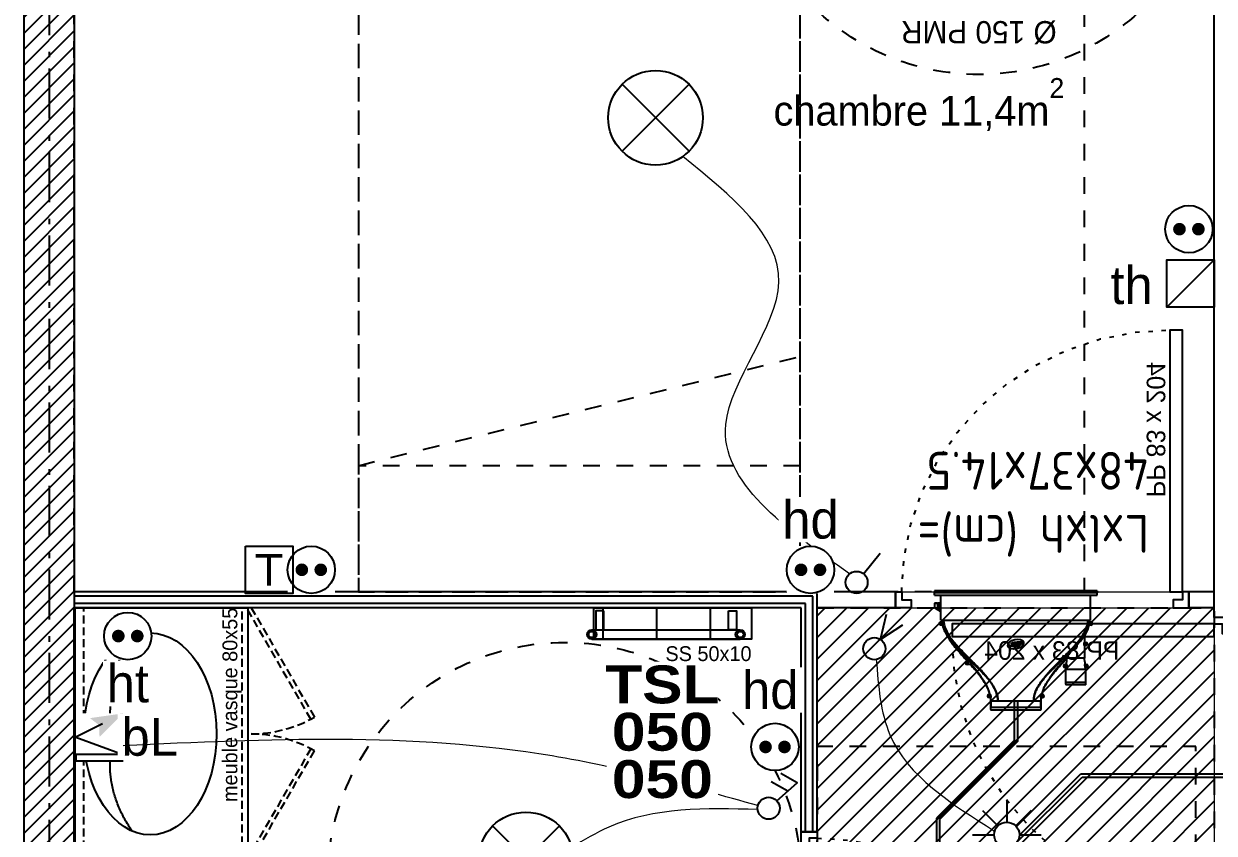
# Model space of a CAD drawing. Header units: centimetres. Extents: x 2191 to 12545, y -680 to 18662.
# Drawn here: x 9812.5 to 10189.6, y 4492.9 to 4749.4 of the extents above; entities that cross this region are included whole.
import ezdxf

# ---------------------------------------------------------------- set-up
doc = ezdxf.new("R2010")
doc.units = ezdxf.units.CM
for name, pattern in [('Style de ligne -13', [0.147638, 0.098425, -0.049213]), ('Style de ligne -18', [0.164042, 0.054681, -0.109361]), ('Style de ligne -5', [0.20828, 0.069425, -0.138855]), ('Style de ligne -6', [1.04164, 0.625, -0.20828, 0.06943, -0.13893]), ('VW-01', [0.41656, 0.20828, -0.20828])]:
    doc.linetypes.add(name, pattern=pattern)
for name, color, linetype in [('B Aménagement intérieur', 252, 'Continuous'), ('B BATI-équipement-sanitaires', 252, 'Continuous'), ('B Faux plafonds', 252, 'Continuous'), ('B Faux plafonds_Hatch', 252, 'Continuous'), ('B GÈnÈral_Hatch', 252, 'Continuous'), ('B Général', 252, 'Continuous'), ('C ANNOTATIONS-niveaux', 252, 'Continuous'), ('C ANNOTATIONS-PMR', 252, 'Style de ligne -5'), ('C ANNOTATIONS-prestations', 252, 'Continuous'), ('C ANNOTATIONS-texte', 252, 'Continuous'), ('D SURFACES-shab', 252, 'Continuous'), ('F REMPLISSAGE-vert clair', 252, 'Continuous'), ('F REMPLISSAGE-vert foncé', 252, 'Continuous'), ('prlm-CHAUFF', 4, 'Continuous'), ('prlm-CHAUFF-CONV', 20, 'Continuous')]:
    doc.layers.add(name, color=color, linetype=linetype)
doc.layers.add('prlm-ELEC-CFA', color=1, linetype='Continuous', lineweight=25)
doc.layers.add('prlm-ELEC-CFO', color=1, linetype='Continuous', lineweight=25)
doc.styles.add('Eurostile', font='Eurosti.TTF')
doc.styles.add('Eurostile (italic)', font='Eurostib.TTF')
doc.styles.add('prlm-chauff-rad', font='ariblk.ttf', dxfattribs={"height": 12})
doc.styles.add('prlm-elec-cfa', font='comic.ttf', dxfattribs={"height": 12})
doc.styles.add('prlm-elec-cfo', font='comic.ttf', dxfattribs={"height": 12})
doc.styles.get("Standard").update_dxf_attribs({"font": 'isocp.shx', "height": 15})

# ---------------------------------------------------------------- blocks, each defined once
blk = doc.blocks.new('B 70.PP 80')
at = {"layer": 'B Général', "flags": 128}
blk.add_lwpolyline([(-43, 2.5), (-43, 85.5), (-39, 85.5), (-39, 2.5)], close=True, dxfattribs=at)
at = {"layer": 'B Général', "linetype": 'Style de ligne -18', "ltscale": 25.4, "flags": 128}
blk.add_lwpolyline([(46, 2.5), (45.27, 13.33), (43.1, 23.98), (39.53, 34.26), (34.61, 44), (28.44, 53.03), (21.1, 61.19), (12.74, 68.35), (3.5, 74.38), (-6.47, 79.18), (-17, 82.67), (-27.91, 84.79), (-39, 85.5)], dxfattribs=at)
at = {"layer": 'B Général', "linetype": 'Continuous', "flags": 128}
for points in [[(-45, 2.5), (-43, 2.5), (-43, 0), (-40, 0), (-40, -2.5), (-45, -2.5)], [(48, 2.5), (46, 2.5), (46, 0), (43, 0), (43, -2.5), (48, -2.5), (48, -2.5), (48, -2.5), (48, 1.79), (48, 1.79)]]:
    blk.add_lwpolyline(points, close=True, dxfattribs=at)
at = {"layer": 'C ANNOTATIONS-prestations', "insert": (-37.5, 32.5), "char_height": 5.8825, "attachment_point": 1, "rotation": 90, "line_spacing_factor": 0.894142, "style": 'Eurostile'}
blk.add_mtext('PP 83 x 204', dxfattribs=at)
blk = doc.blocks.new('B 70.Groupe-3-1')
at = {"layer": 'B Général', "linetype": 'VW-01', "ltscale": 25.4}
blk.add_line((70, -114.99), (-70, -80.35), dxfattribs=at)
at = {"layer": 'B Général', "linetype": 'VW-01', "ltscale": 25.4, "flags": 128}
for points in [[(-70, 35), (70, 35), (70, -155), (-70, -155)], [(-70, -114.99), (70, -114.99), (70, -155), (-70, -155)]]:
    blk.add_lwpolyline(points, close=True, dxfattribs=at)
blk = doc.blocks.new('B 70.Lit 140.190_PMR 2')
at = {"layer": 'B Général', "linetype": 'VW-01', "ltscale": 25.4, "flags": 128}
for points in [[(70, 155), (-70, 155), (-70, 35), (70, 35)], [(-70, -155), (-70, 35), (-160, 35), (-160, -155)], [(160, -155), (160, 35), (70, 35), (70, -155)]]:
    blk.add_lwpolyline(points, close=True, dxfattribs=at)
at = {"layer": 'B Général', "linetype": 'VW-01', "ltscale": 25.4}
for centre, start, end in [((-70, 35), 90, 180), ((70, 35), 0, 90)]:
    blk.add_arc(centre, 90, start, end, dxfattribs=at)
at = {"layer": 'B Général'}
blk.add_blockref('B 70.Groupe-3-1', (0, 0), dxfattribs=at)
blk = doc.blocks.new('B 70.Sèche-serviette')
at = {"layer": 'B GÈnÈral_Hatch', "linetype": 'Continuous'}
h = blk.add_hatch(dxfattribs=at)
h.set_pattern_fill('H_BARDAGE V 150', color=256, style=0, pattern_type=2)
h.set_pattern_definition([(90, (0, 3.493), (17, 0), [])])
h.paths.add_polyline_path([(-25, 8.4925), (25, 8.4925), (25, -1.5075), (-25, -1.5075)])
at = {"layer": 'B Général', "linetype": 'Continuous', "flags": 128}
blk.add_lwpolyline([(-25, 8.4925), (25, 8.4925), (25, -1.5075), (-25, -1.5075)], close=True, dxfattribs=at)
at = {"layer": 'C ANNOTATIONS-prestations', "insert": (25, -8.4925), "char_height": 4.706, "width": 50, "attachment_point": 9, "line_spacing_factor": 0.894142, "style": 'Eurostile'}
blk.add_mtext('SS 50x10', dxfattribs=at)
blk = doc.blocks.new('B 70.Groupe-4-1')
at = {"layer": 'B Général', "linetype": 'Continuous'}
for centre, major_axis, ratio in [((0, -24.07), (32, 0), 0.65625), ((0, -6.97), (1.5, 0), 1), ((0, -17.15), (2.5, 0), 1)]:
    blk.add_ellipse(centre, major_axis=major_axis, ratio=ratio, dxfattribs=at)
for points in [[(-30.82, -18.37), (-20.7, -11.37), (-9.74, -11.32), (-4.71, -11.3), (0, -11.3)], [(30.82, -18.37), (20.7, -11.37), (9.74, -11.32), (4.71, -11.3), (0, -11.3)]]:
    blk.add_open_spline(points, degree=2, knots=[0, 0, 0, 1, 1, 2, 2, 2], dxfattribs=at)
blk.add_open_spline([(-30.45, -17.59), (-30.5, -17.61), (-30.55, -17.64)], degree=2, dxfattribs=at)
blk = doc.blocks.new('B 70.meuble vasque 80x60')
at = {"layer": 'B BATI-équipement-sanitaires', "linetype": 'Style de ligne -13', "ltscale": 25.4, "flags": 128}
for points in [[(-40, -3.07), (40, -3.07), (40, -53.07), (-40, -53.07)], [(-40, -56.07), (-5.36, -76.07), (-4.71, -74.94), (-39.35, -54.94)], [(40, -56.07), (5.36, -76.07), (4.71, -74.94), (39.35, -54.94)]]:
    blk.add_lwpolyline(points, close=True, dxfattribs=at)
at = {"layer": 'B BATI-équipement-sanitaires', "linetype": 'Style de ligne -13', "ltscale": 25.4}
for centre, start, end in [((-40, -56.07), 330, 0), ((40, -56.07), 180, 210)]:
    blk.add_arc(centre, 40, start, end, dxfattribs=at)
at = {"layer": 'B Général', "flags": 128}
blk.add_lwpolyline([(-40, 0), (40, 0), (40, -55), (-40, -55)], close=True, dxfattribs=at)
at = {"layer": 'B Général'}
blk.add_blockref('B 70.Groupe-4-1', (0, 0), dxfattribs=at)
at = {"layer": 'C ANNOTATIONS-prestations', "insert": (40, -53.07), "char_height": 4.706, "width": 80, "attachment_point": 9, "line_spacing_factor": 0.894142, "style": 'Eurostile'}
blk.add_mtext('meuble vasque 80x55', dxfattribs=at)
blk = doc.blocks.new('B 70.Rond 150_PMR')
at = {"layer": 'B Général', "linetype": 'VW-01', "ltscale": 25.4}
blk.add_circle((0, 0), 75, dxfattribs=at)
at = {"layer": 'B Général', "insert": (-61.5, 0), "char_height": 7.059, "attachment_point": 5, "rotation": 90, "line_spacing_factor": 0.894142, "style": 'Eurostile (italic)'}
blk.add_mtext('Ø 150 PMR', dxfattribs=at)
blk = doc.blocks.new('B 70.T2 S307 (2D)')
at = {"layer": 'B Faux plafonds_Hatch', "linetype": 'Continuous'}
h = blk.add_hatch(dxfattribs=at)
h.set_pattern_fill('F_P__SOFFITE', color=256, style=0, pattern_type=2)
h.set_pattern_definition([(45, (0, 0.2205), (-3.52778, 3.30729), [])])
h.paths.add_polyline_path([(-126.26, -27.48), (-0.43, -27.48), (-0.43, -291.51), (-273.23, -291.53), (-273.23, -198.5), (-126.26, -198.48)])
at = {"layer": 'B Faux plafonds', "linetype": 'VW-01', "ltscale": 25.4, "flags": 128}
blk.add_lwpolyline([(-126.26, -27.48), (-0.43, -27.48), (-0.43, -291.51), (-273.23, -291.53), (-273.23, -198.5), (-126.26, -198.48)], close=True, dxfattribs=at)
at = {"layer": 'B Général', "linetype": 'Continuous'}
for p, q in [((-0.43, -30.61), (-0.43, 291.51)), ((-0.43, -23.48), (-0.43, 291.51)), ((-126.26, -22.48), (-361.57, -22.48)), ((-126.26, -93.48), (-126.26, -22.48)), ((-101.43, -22.48), (-126.26, -22.48)), ((-101.43, -22.48), (-126.26, -22.48)), ((-101.43, -22.48), (-101.43, -27.48)), ((-0.43, -22.48), (-8.43, -22.48)), ((-8.43, -22.48), (-8.43, -27.48)), ((-0.43, -22.48), (-8.43, -22.48)), ((-131.26, -27.48), (-361.57, -27.48)), ((-131.26, -98.48), (-131.26, -27.48)), ((-101.43, -27.48), (-126.26, -27.48)), ((-101.43, -27.48), (-126.26, -27.48)), ((-0.43, -27.48), (-8.43, -27.48)), ((-0.43, -27.48), (-8.43, -27.48)), ((-0.43, -30.61), (-0.43, -28.48)), ((4.57, -30.61), (-0.43, -30.61)), ((-126.26, -98.48), (-131.26, -98.48)), ((-126.26, -98.48), (-126.26, -98.48))]:
    blk.add_line(p, q, dxfattribs=at)
at = {"layer": 'B Général', "linetype": 'VW-01', "ltscale": 25.4, "flags": 128}
blk.add_lwpolyline([(-126.26, -291.48), (-6.26, -291.48), (-6.26, -71.48), (-126.26, -71.48)], close=True, dxfattribs=at)
at = {"layer": 'D SURFACES-shab', "lineweight": 18, "flags": 128}
for points in [[(-361.57, 291.52), (-361.57, -22.48), (-0.43, -22.48), (-0.43, 34.39), (-0.43, 34.39), (-0.43, 291.52)], [(-361.26, -112.48), (-361.26, -193.48), (-131.26, -193.48), (-131.26, -27.48), (-361.26, -27.48), (-361.26, -107.48), (-280.57, -107.5), (-280.57, -112.5)], [(-126.26, -27.48), (-0.43, -27.48), (-0.43, -291.5), (-126.26, -291.5)]]:
    blk.add_lwpolyline(points, close=True, dxfattribs=at)
at = {"layer": 'F REMPLISSAGE-vert clair'}
for p, q in [((-127.56, -23.78), (-361.57, -23.78)), ((-129.96, -26.18), (-361.57, -26.18)), ((-129.96, -98.48), (-129.96, -26.18)), ((-127.56, -98.48), (-127.56, -23.78))]:
    blk.add_line(p, q, dxfattribs=at)
at = {"layer": 'F REMPLISSAGE-vert foncé', "linetype": 'Continuous'}
for p, q in [((-126.26, -22.48), (-361.57, -22.48)), ((-126.26, -98.48), (-126.26, -22.48)), ((-131.26, -27.48), (-361.57, -27.48)), ((-131.26, -98.48), (-131.26, -27.48))]:
    blk.add_line(p, q, dxfattribs=at)
at = {"layer": 'F REMPLISSAGE-vert foncé'}
for p, q in [((-127.56, -23.78), (-361.57, -23.78)), ((-129.96, -26.18), (-361.57, -26.18)), ((-129.96, -98.48), (-129.96, -26.18)), ((-127.56, -98.48), (-127.56, -23.78))]:
    blk.add_line(p, q, dxfattribs=at)
at = {"layer": 'B Général', "xscale": -1}
for name, p in [('B 70.Lit 140.190_PMR 2', (-201.57, 132.52)), ('B 70.PP 80', (-53.43, -24.98))]:
    blk.add_blockref(name, p, dxfattribs=at)
at = {"layer": 'B Général', "rotation": 90}
blk.add_blockref('B 70.meuble vasque 80x60', (-361.57, -67.48), dxfattribs=at)
at = {"layer": 'B Général'}
blk.add_blockref('B 70.Sèche-serviette', (-172, -35.97), dxfattribs=at)
at = {"layer": 'B Général', "xscale": -1}
for p, rotation in [((2.07, -75.61), 90), ((-128.76, -146.48), 270)]:
    blk.add_blockref('B 70.PP 80', p, dxfattribs=dict(at, rotation=rotation))
at = {"layer": 'C ANNOTATIONS-PMR', "ltscale": 25.4, "rotation": 90}
for p in [(-75, 216.52), (-206.26, -113.48)]:
    blk.add_blockref('B 70.Rond 150_PMR', p, dxfattribs=at)
blk = doc.blocks.new('xi.twintop')
at = {"layer": 'prlm-CHAUFF', "ltscale": 50}
for p, q in [((-8, 35.6), (8, 35.6)), ((-7.9, 36.5), (7.9, 36.5)), ((-7.9, 35.6), (-7.9, 33.5)), ((-7.9, 33.5), (-7.9, 35.6)), ((7.9, 35.6), (7.9, 33.5)), ((7.9, 33.5), (7.9, 35.6)), ((-8.61, 31.95), (-8.61, 32.05)), ((-8.61, 32.05), (-8.51, 32.05)), ((-8.51, 31.95), (-8.61, 31.95)), ((-8.51, 32.16), (-8.41, 32.16)), ((-8.51, 32.05), (-8.51, 32.16)), ((-8.51, 31.84), (-8.51, 31.95)), ((-8.41, 31.84), (-8.51, 31.84)), ((-7.9, 32.5), (-8.46, 32.5)), ((-8.46, 31.5), (-8.16, 31.5)), ((-8.41, 32.16), (-8.41, 32.05)), ((-8.41, 32.05), (-8.3, 32.05)), ((-8.3, 31.95), (-8.41, 31.95)), ((-8.41, 31.95), (-8.41, 31.84)), ((-8.3, 32.05), (-8.3, 31.95)), ((-8.16, 31.5), (-7.95, 32.18)), ((-7.9, 32.5), (-7.95, 32.18)), ((-5.67, 33.5), (-7.9, 33.5)), ((5.67, 33.5), (-5.67, 33.5)), ((7.9, 33.5), (5.67, 33.5)), ((7.95, 32.18), (7.9, 32.5)), ((7.9, 32.5), (8.46, 32.5)), ((8.16, 31.5), (7.95, 32.18)), ((8.46, 31.5), (8.16, 31.5)), ((8.3, 31.95), (8.3, 32.05)), ((8.3, 32.05), (8.41, 32.05)), ((8.41, 31.95), (8.3, 31.95)), ((8.41, 32.16), (8.51, 32.16)), ((8.41, 32.05), (8.41, 32.16)), ((8.41, 31.84), (8.41, 31.95)), ((8.51, 31.84), (8.41, 31.84)), ((8.51, 32.16), (8.51, 32.05)), ((8.51, 32.05), (8.61, 32.05)), ((8.61, 31.95), (8.51, 31.95)), ((8.51, 31.95), (8.51, 31.84)), ((8.61, 32.05), (8.61, 31.95)), ((-15.75, 27.6), (-22.25, 27.6)), ((-22.15, 28.5), (-15.85, 28.5)), ((-22.15, 27.6), (-22.15, 23.5)), ((-22.15, 27.6), (-22.15, 23.5)), ((-15.85, 27.6), (-15.85, 23.5)), ((-15.85, 27.6), (-15.85, 23.5)), ((-9.41, 28.48), (-9.41, 28.48)), ((9.12, 29.02), (9.09, 29.02)), ((9.41, 28.48), (9.38, 28.48)), ((-22.45, 22.66), (-22.35, 22.66)), ((-22.45, 22.55), (-22.45, 22.66)), ((-22.4, 23), (-21.97, 23)), ((-22.35, 22.66), (-22.35, 22.55)), ((-15.85, 23.5), (-22.15, 23.5)), ((-21.97, 23), (-21.85, 22.06)), ((-16.15, 22.06), (-16.03, 23)), ((-16.03, 23), (-15.6, 23)), ((-15.65, 22.66), (-15.55, 22.66)), ((-15.65, 22.55), (-15.65, 22.66)), ((-15.55, 22.66), (-15.55, 22.55)), ((-22.56, 22.55), (-22.45, 22.55)), ((-22.56, 22.45), (-22.56, 22.55)), ((-22.45, 22.45), (-22.56, 22.45)), ((-22.45, 22.34), (-22.45, 22.45)), ((-22.35, 22.34), (-22.45, 22.34)), ((-21.85, 22), (-22.4, 22)), ((-22.35, 22.55), (-22.24, 22.55)), ((-22.24, 22.45), (-22.35, 22.45)), ((-22.35, 22.45), (-22.35, 22.34)), ((-22.24, 22.55), (-22.24, 22.45)), ((-21.85, 22.06), (-21.85, 22)), ((-21.8, 20), (-16.2, 20)), ((-21.8, 16), (-21.8, 20)), ((-21.8, 16), (-21.8, 20)), ((-16.2, 19.84), (-14.13, 22)), ((-14.13, 22), (-16.2, 19.84)), ((-16.2, 19.84), (-16.2, 20)), ((-16.2, 19.84), (-16.2, 20)), ((-16.15, 22), (-16.15, 22.06)), ((-15.6, 22), (-16.15, 22)), ((-15.76, 22.45), (-15.76, 22.55)), ((-15.76, 22.55), (-15.65, 22.55)), ((-15.65, 22.45), (-15.76, 22.45)), ((-15.65, 22.34), (-15.65, 22.45)), ((-15.55, 22.34), (-15.65, 22.34)), ((-15.55, 22.55), (-15.44, 22.55)), ((-15.55, 22.45), (-15.55, 22.34)), ((-15.44, 22.45), (-15.55, 22.45)), ((-15.44, 22.55), (-15.44, 22.45)), ((14.83, 21), (13.83, 22)), ((13.83, 22), (15.44, 22)), ((15.44, 21), (14.83, 21)), ((15.28, 21.45), (15.28, 21.55)), ((15.28, 21.55), (15.39, 21.55)), ((15.39, 21.45), (15.28, 21.45)), ((15.39, 21.66), (15.49, 21.66)), ((15.39, 21.55), (15.39, 21.66)), ((15.39, 21.34), (15.39, 21.45)), ((15.49, 21.34), (15.39, 21.34)), ((15.49, 21.66), (15.49, 21.55)), ((15.49, 21.55), (15.6, 21.55)), ((15.49, 21.45), (15.49, 21.34)), ((15.6, 21.45), (15.49, 21.45)), ((15.6, 21.55), (15.6, 21.45)), ((-22.36, 15.45), (-22.36, 15.55)), ((-22.36, 15.55), (-22.25, 15.55)), ((-22.25, 15.45), (-22.36, 15.45)), ((-22.25, 15.66), (-22.15, 15.66)), ((-22.25, 15.55), (-22.25, 15.66)), ((-22.25, 15.34), (-22.25, 15.45)), ((-22.15, 15.34), (-22.25, 15.34)), ((-22.2, 16), (-21.65, 16)), ((-22.15, 15.66), (-22.15, 15.55)), ((-22.15, 15.55), (-22.04, 15.55)), ((-22.15, 15.45), (-22.15, 15.34)), ((-22.04, 15.45), (-22.15, 15.45)), ((-22.04, 15.55), (-22.04, 15.45)), ((-21.65, 16), (-21.65, 15)), ((-21.65, 15), (-22.2, 15)), ((-21.8, 12.88), (-21.8, 15)), ((-21.8, 12.88), (-21.8, 15)), ((-23.96, 8.95), (-23.96, 9.05)), ((-23.96, 9.05), (-23.85, 9.05)), ((-23.85, 8.95), (-23.96, 8.95)), ((-23.85, 9.16), (-23.75, 9.16)), ((-23.85, 9.05), (-23.85, 9.16)), ((-23.85, 8.84), (-23.85, 8.95)), ((-23.75, 8.84), (-23.85, 8.84)), ((-23.8, 9.5), (-23.19, 9.5)), ((-23.36, 8.5), (-23.8, 8.5)), ((-23.75, 9.16), (-23.75, 9.05)), ((-23.75, 9.05), (-23.64, 9.05)), ((-23.75, 8.95), (-23.75, 8.84)), ((-23.64, 8.95), (-23.75, 8.95)), ((23.7, 8), (-23.7, 8)), ((-23.7, 8), (-23.7, 0)), ((-23.64, 9.05), (-23.64, 8.95)), ((-23.36, 8.42), (-23.36, 8.5)), ((23.19, 9.5), (23.8, 9.5)), ((23.36, 8.42), (23.36, 8.5)), ((23.8, 8.5), (23.36, 8.5)), ((23.64, 8.95), (23.64, 9.05)), ((23.64, 9.05), (23.75, 9.05)), ((23.75, 8.95), (23.64, 8.95)), ((23.7, 8), (23.7, 0)), ((23.75, 9.16), (23.85, 9.16)), ((23.75, 9.05), (23.75, 9.16)), ((23.75, 8.84), (23.75, 8.95)), ((23.85, 8.84), (23.75, 8.84)), ((23.85, 9.16), (23.85, 9.05)), ((23.85, 9.05), (23.96, 9.05)), ((23.85, 8.95), (23.85, 8.84)), ((23.96, 8.95), (23.85, 8.95)), ((23.96, 9.05), (23.96, 8.95)), ((24.18, 4.47), (23.7, 4.81)), ((24.06, 4.42), (23.7, 4.66)), ((24.06, 2.6), (24.06, 4.42)), ((24.64, 4.04), (24.06, 4.42)), ((24.2, 4.46), (24.18, 4.47)), ((24.54, 4.24), (24.2, 4.46)), ((24.35, 4.85), (24.33, 4.89)), ((24.35, 4.36), (24.35, 4.85)), ((24.35, 4.85), (24.36, 4.85)), ((24.41, 4.79), (24.43, 4.83)), ((24.41, 4.79), (24.41, 4.32)), ((25.01, 4.43), (24.41, 4.79)), ((24.43, 4.83), (25.04, 4.47)), ((24.64, 4.04), (24.72, 4.01)), ((24.64, 2.6), (24.64, 4.04)), ((24.72, 4.01), (24.72, 2.65)), ((25.04, 4.47), (25.01, 4.43)), ((25.01, 4.25), (25.01, 4.43)), ((25.02, 4.42), (25.01, 4.43)), ((25.06, 4.46), (25.02, 4.42)), ((25.02, 4.42), (25.02, 4.25)), ((25.28, 4.25), (25.02, 4.42)), ((25.04, 4.47), (25.06, 4.46)), ((25.06, 4.46), (25.39, 4.24)), ((25.71, 2.65), (25.71, 4.01)), ((-25.75, 0), (-25.75, -0.73)), ((25.75, 0), (-25.75, 0)), ((23.7, 2.6), (24.06, 2.6)), ((23.7, 2.57), (23.73, 2.6)), ((23.79, 2.6), (23.88, 2.51)), ((23.88, 2.51), (23.97, 2.6)), ((24.04, 2.6), (24.13, 2.51)), ((24.64, 2.6), (24.06, 2.6)), ((24.13, 2.51), (24.22, 2.6)), ((24.18, 2.56), (24.24, 2.51)), ((24.24, 2.51), (24.3, 2.58)), ((24.28, 2.6), (24.37, 2.51)), ((24.37, 2.51), (24.46, 2.6)), ((24.42, 2.57), (24.48, 2.51)), ((24.48, 2.51), (24.56, 2.58)), ((24.54, 2.6), (24.63, 2.51)), ((24.63, 2.51), (24.72, 2.6)), ((24.72, 2.65), (24.64, 2.6)), ((24.64, 2.6), (24.64, 2.6)), ((25.66, 2.6), (24.64, 2.6)), ((24.7, 2.58), (24.77, 2.51)), ((24.72, 2.65), (25.71, 2.65)), ((24.73, 2.6), (24.82, 2.51)), ((24.77, 2.51), (24.79, 2.53)), ((24.82, 2.51), (24.91, 2.6)), ((24.9, 2.59), (24.98, 2.51)), ((24.98, 2.51), (25.07, 2.6)), ((25.02, 2.54), (25.05, 2.51)), ((25.05, 2.51), (25.09, 2.55)), ((25.06, 2.58), (25.13, 2.51)), ((25.13, 2.51), (25.22, 2.6)), ((25.19, 2.57), (25.25, 2.51)), ((25.25, 2.51), (25.34, 2.6)), ((25.27, 2.53), (25.29, 2.51)), ((25.29, 2.51), (25.32, 2.54)), ((25.31, 2.56), (25.36, 2.51)), ((25.36, 2.51), (25.45, 2.6)), ((25.4, 2.55), (25.44, 2.51)), ((25.44, 2.51), (25.53, 2.6)), ((25.48, 2.54), (25.51, 2.51)), ((25.51, 2.51), (25.6, 2.6)), ((25.53, 2.53), (25.55, 2.51)), ((25.55, 2.51), (25.64, 2.6)), ((25.71, 2.65), (25.66, 2.6)), ((25.66, 2.6), (25.66, 2.6)), ((25.75, 0), (25.75, -0.73)), ((-25.75, -0.81), (-25.75, -0.73)), ((-25.75, -0.73), (25.75, -0.73)), ((-25.75, -1.3), (-25.75, -0.81)), ((25.75, -0.81), (-25.75, -0.81)), ((-25.75, -1.3), (25.75, -1.3)), ((23.75, -0.99), (-23.75, -0.99)), ((-23.75, -1.06), (-23.75, -0.99)), ((-23.55, -0.99), (-23.75, -1.06)), ((-23.75, -1.06), (23.75, -1.06)), ((23.75, -1.11), (-23.75, -1.11)), ((-23.75, -1.16), (-23.75, -1.11)), ((-23.59, -1.11), (-23.75, -1.16)), ((-23.75, -1.16), (23.75, -1.16)), ((23.75, -1.2), (-23.75, -1.2)), ((-23.75, -1.23), (-23.75, -1.2)), ((-23.64, -1.2), (-23.75, -1.23)), ((-23.75, -1.23), (23.75, -1.23)), ((23.75, -1.26), (-23.75, -1.26)), ((-23.75, -1.28), (-23.75, -1.26)), ((-23.68, -1.26), (-23.75, -1.28)), ((-23.75, -1.28), (23.75, -1.28)), ((23.75, -1.29), (-23.75, -1.29)), ((-23.75, -1.3), (-23.75, -1.29)), ((-23.73, -1.29), (-23.75, -1.3)), ((-23.75, -1.3), (23.75, -1.3)), ((23.75, -1.06), (23.55, -0.99)), ((23.75, -1.16), (23.59, -1.11)), ((23.75, -1.23), (23.64, -1.2)), ((23.75, -1.28), (23.68, -1.26)), ((23.75, -1.3), (23.73, -1.29)), ((23.75, -0.99), (23.75, -1.06)), ((23.75, -1.11), (23.75, -1.16)), ((23.75, -1.2), (23.75, -1.23)), ((23.75, -1.26), (23.75, -1.28)), ((23.75, -1.29), (23.75, -1.3)), ((25.75, -0.73), (25.75, -0.81)), ((25.75, -1.3), (25.75, -0.81))]:
    blk.add_line(p, q, dxfattribs=at)
for centre, radius in [((-8.46, 32), 0.3), ((-8.46, 32), 0.25), ((8.46, 32), 0.3), ((8.46, 32), 0.25), ((-22.4, 22.5), 0.3), ((-22.4, 22.5), 0.25), ((-15.6, 22.5), 0.3), ((-15.6, 22.5), 0.25), ((15.44, 21.5), 0.3), ((15.44, 21.5), 0.25), ((-22.2, 15.5), 0.3), ((-22.2, 15.5), 0.25), ((-23.8, 9), 0.3), ((-23.8, 9), 0.25), ((23.8, 9), 0.3), ((23.8, 9), 0.25)]:
    blk.add_circle(centre, radius, dxfattribs=at)
for centre, radius, start, end in [((-6.01, 35.83), 2, 160.5755, 186.7441), ((-6.01, 35.83), 2, 160.5755, 186.7441), ((6.01, 35.83), 2, 353.2559, 19.4245), ((6.01, 35.83), 2, 353.2559, 19.4245), ((-19.51, 34.47), 11.74, 332.3321, 345.441), ((-19.16, 34.32), 11.35, 332.1374, 345.6929), ((-8.46, 32), 0.5, 90, 270), ((-15.67, 33.51), 7.77, 352.5456, 359.9423), ((-15.72, 33.51), 7.82, 352.5763, 359.9264), ((-15.07, 33.49), 7.17, 352.0923, 353.5448), ((-15.07, 33.49), 7.17, 353.9053, 0.1157), ((15.11, 33.49), 7.25, 179.9215, 187.8382), ((15.67, 33.51), 7.77, 180.0577, 187.4544), ((15.72, 33.51), 7.82, 180.0736, 187.4237), ((21.1, 34.98), 13.43, 192.9954, 216.0824), ((19.16, 34.32), 11.35, 194.4106, 207.8626), ((8.46, 32), 0.5, 270, 90), ((-20.26, 27.83), 2, 160.5755, 186.7441), ((-20.26, 27.83), 2, 160.5755, 186.7441), ((-17.74, 27.83), 2, 353.2559, 19.4245), ((-17.74, 27.83), 2, 353.2559, 19.4245), ((-43.13, 48.06), 39, 319.3887, 329.86), ((-43.13, 48.06), 39, 319.3887, 329.8601), ((-26.92, 38.17), 20.01, 331.0483, 332.7983), ((-26.92, 38.17), 20.01, 331.0482, 332.7982), ((26.92, 38.17), 20.01, 207.2018, 208.9518), ((43.13, 48.06), 39, 210.1399, 220.6113), ((43.13, 48.06), 39, 212.5506, 220.6113), ((-22.4, 22.5), 0.5, 90, 270), ((-15.6, 22.5), 0.5, 270, 90), ((-22.51, 30.1), 11.66, 315.9701, 320.4245), ((-22.76, 30.33), 11.99, 316.0326, 320.3619), ((22.51, 30.1), 11.66, 219.5755, 224.0299), ((22.76, 30.33), 11.99, 219.6381, 223.9674), ((15.44, 21.5), 0.5, 270, 90), ((-22.2, 15.5), 0.5, 90, 270), ((-2.48, -0.77), 23.65, 136.4099, 144.7501), ((-44.74, 40.05), 35.1, 315.7111, 319.5265), ((-23.8, 9), 0.5, 90, 270), ((-11.41, 6.64), 12.12, 163.7263, 166.3852), ((23.8, 9), 0.5, 270, 90), ((17.64, -7.23), 13.85, 61.9182, 64.0515), ((17.76, -6.88), 13.43, 62.115, 63.7632), ((18.29, -6.04), 12.5, 61.3177, 61.5903), ((24.75, 5.45), 0.703, 233.033, 242.9325), ((24.72, 5.11), 0.448, 214.6713, 225.4982), ((25.88, 4.92), 0.836, 234.1326, 239.2425), ((18.29, -6.04), 12.5, 53.7494, 55.0637)]:
    blk.add_arc(centre, radius, start, end, dxfattribs=at)
blk.add_ellipse((0, 15.55), major_axis=(2.49, 0.57), ratio=0.600775, dxfattribs=at)
for points, knots in [([(-5.67, 33.5), (-5.67, 33.33), (-5.68, 33.16), (-5.7, 32.82), (-5.72, 32.65), (-5.8, 32.15), (-5.87, 31.82), (-6.05, 31.16), (-6.16, 30.84), (-6.41, 30.21), (-6.55, 29.9), (-7, 29), (-7.34, 28.43), (-8.08, 27.34), (-8.47, 26.81), (-9.69, 25.27), (-10.57, 24.3), (-12.38, 22.39), (-13.32, 21.46), (-15.19, 19.6), (-16.12, 18.67), (-17.95, 16.77), (-18.84, 15.8), (-20.08, 14.27), (-20.47, 13.75), (-21.03, 12.94), (-21.21, 12.66), (-21.55, 12.09), (-21.72, 11.8), (-22.17, 10.91), (-22.43, 10.31), (-22.7, 9.36), (-22.77, 9.03), (-22.86, 8.47), (-22.88, 8.24), (-22.89, 8)], [0, 0, 0, 0, 0.015625, 0.015625, 0.03125, 0.03125, 0.0625, 0.0625, 0.09375, 0.09375, 0.125, 0.125, 0.1875, 0.1875, 0.25, 0.25, 0.375, 0.375, 0.5, 0.5, 0.625, 0.625, 0.75, 0.75, 0.8125, 0.8125, 0.84375, 0.84375, 0.875, 0.875, 0.9375, 0.9375, 0.96875, 0.96875, 0.9907189, 0.9907189, 0.9907189, 0.9907189]), ([(-18.04, 17.26), (-16.85, 18.51), (-15.59, 19.7), (-13.1, 22.1), (-11.85, 23.3), (-10.07, 25.17), (-9.49, 25.81), (-8.39, 27.13), (-7.87, 27.82), (-7.16, 28.91), (-6.93, 29.29), (-6.52, 30.07), (-6.33, 30.48), (-6.02, 31.31), (-5.89, 31.74), (-5.76, 32.39), (-5.73, 32.61), (-5.69, 32.95), (-5.69, 33.06), (-5.67, 33.28), (-5.67, 33.39), (-5.67, 33.5)], [0, 0, 0, 0, 0.25, 0.25, 0.5, 0.5, 0.625, 0.625, 0.75, 0.75, 0.8125, 0.8125, 0.875, 0.875, 0.9375, 0.9375, 0.96875, 0.96875, 0.984375, 0.984375, 1, 1, 1, 1]), ([(5.67, 33.5), (5.67, 33.33), (5.68, 33.16), (5.71, 32.81), (5.73, 32.64), (5.81, 32.14), (5.88, 31.8), (6.08, 31.14), (6.2, 30.82), (6.47, 30.19), (6.62, 29.88), (7.1, 28.98), (7.46, 28.42), (8.23, 27.34), (8.65, 26.82), (9.93, 25.3), (10.84, 24.34), (12.72, 22.46), (13.69, 21.54), (15.61, 19.69), (16.57, 18.77), (18.43, 16.87), (19.34, 15.9), (20.59, 14.36), (20.99, 13.83), (21.55, 13), (21.73, 12.72), (22.07, 12.15), (22.24, 11.85), (22.69, 10.95), (22.94, 10.33), (23.21, 9.37), (23.28, 9.05), (23.36, 8.48), (23.38, 8.24), (23.39, 8)], [0, 0, 0, 0, 0.015625, 0.015625, 0.03125, 0.03125, 0.0625, 0.0625, 0.09375, 0.09375, 0.125, 0.125, 0.1875, 0.1875, 0.25, 0.25, 0.375, 0.375, 0.5, 0.5, 0.625, 0.625, 0.75, 0.75, 0.8125, 0.8125, 0.84375, 0.84375, 0.875, 0.875, 0.9375, 0.9375, 0.96875, 0.96875, 0.9908046, 0.9908046, 0.9908046, 0.9908046]), ([(22.89, 8), (22.88, 8.24), (22.86, 8.47), (22.77, 9.03), (22.7, 9.36), (22.43, 10.31), (22.17, 10.91), (21.72, 11.8), (21.55, 12.09), (21.21, 12.66), (21.03, 12.94), (20.47, 13.75), (20.08, 14.27), (18.84, 15.8), (17.95, 16.77), (16.12, 18.67), (15.18, 19.6), (13.32, 21.46), (12.38, 22.39), (10.57, 24.3), (9.69, 25.27), (8.47, 26.81), (8.08, 27.34), (7.34, 28.43), (7, 29), (6.55, 29.9), (6.41, 30.21), (6.16, 30.84), (6.05, 31.16), (5.87, 31.82), (5.79, 32.15), (5.72, 32.65), (5.7, 32.82), (5.68, 33.16), (5.67, 33.33), (5.67, 33.5)], [0.0092808, 0.0092808, 0.0092808, 0.0092808, 0.03125, 0.03125, 0.0625, 0.0625, 0.125, 0.125, 0.15625, 0.15625, 0.1875, 0.1875, 0.25, 0.25, 0.375, 0.375, 0.5, 0.5, 0.625, 0.625, 0.75, 0.75, 0.8125, 0.8125, 0.875, 0.875, 0.90625, 0.90625, 0.9375, 0.9375, 0.96875, 0.96875, 0.984375, 0.984375, 1, 1, 1, 1]), ([(-8.9, 29.46), (-9.06, 29.12), (-9.43, 28.41), (-10.08, 27.35), (-10.83, 26.27), (-11.65, 25.18), (-12.54, 24.1), (-13.65, 22.81), (-14.86, 21.46), (-15.81, 20.43), (-16.2, 20)], [0.1568082, 0.1568082, 0.1568082, 0.1568082, 0.2305418, 0.3149874, 0.4025619, 0.4929385, 0.5856877, 0.6803551, 0.8317746, 0.9509578, 0.9509578, 0.9509578, 0.9509578]), ([(14.38, 22), (14.06, 22.36), (13.37, 23.14), (12.33, 24.35), (11.38, 25.54), (10.58, 26.62), (9.93, 27.59), (9.37, 28.52), (9.05, 29.15), (8.91, 29.44)], [0.5730592, 0.5730592, 0.5730592, 0.5730592, 0.626259, 0.6884084, 0.7489718, 0.7930827, 0.8358988, 0.8773199, 0.9123747, 0.9123747, 0.9123747, 0.9123747]), ([(-18.04, 17.26), (-17.81, 17.52), (-17.58, 17.79), (-17.17, 18.3), (-16.98, 18.55), (-16.64, 19.03), (-16.49, 19.25), (-16.32, 19.53), (-16.28, 19.62), (-16.22, 19.76), (-16.2, 19.81), (-16.2, 19.84)], [0, 0, 0, 0, 0.25, 0.25, 0.5, 0.5, 0.75, 0.75, 0.875, 0.875, 1, 1, 1, 1]), ([(23.19, 9.5), (23.12, 9.79), (23.04, 10.07), (22.86, 10.64), (22.75, 10.92), (22.41, 11.74), (22.14, 12.27), (21.56, 13.3), (21.24, 13.8), (20.57, 14.77), (20.21, 15.25), (19.11, 16.65), (18.33, 17.54), (16.73, 19.29), (15.91, 20.15), (15.09, 21)], [0, 0, 0, 0, 0.0625, 0.0625, 0.125, 0.125, 0.25, 0.25, 0.375, 0.375, 0.5, 0.5, 0.75, 0.75, 1, 1, 1, 1]), ([(21.4, 13.55), (21.3, 13.71), (20.98, 14.2), (20.41, 15.02), (19.67, 15.99), (18.88, 16.96), (17.95, 18.04), (16.9, 19.22), (15.98, 20.24), (15.44, 20.84), (15.29, 21)], [0.1694223, 0.1694223, 0.1694223, 0.1694223, 0.1906001, 0.2339285, 0.2787061, 0.3247019, 0.3716424, 0.4351709, 0.4991397, 0.523565, 0.523565, 0.523565, 0.523565]), ([(-23.39, 8), (-23.38, 8.28), (-23.35, 8.55), (-23.25, 9.19), (-23.16, 9.55), (-22.84, 10.61), (-22.54, 11.29), (-21.83, 12.6), (-21.42, 13.22), (-20.56, 14.41), (-20.09, 14.98), (-19.62, 15.54)], [0.0331631, 0.0331631, 0.0331631, 0.0331631, 0.125, 0.125, 0.25, 0.25, 0.5, 0.5, 0.75, 0.75, 1, 1, 1, 1]), ([(-1.94, 14.63), (-1.21, 15.35), (-0.84, 15.44), (-0.45, 15.4), (0.16, 15.33), (0.81, 14.93), (1.54, 15.51)], [0, 0, 0, 0, 0.389075, 0.389075, 0.389075, 1, 1, 1, 1]), ([(-1.63, 15.67), (-0.9, 16.39), (-0.53, 16.49), (-0.14, 16.44), (0.47, 16.38), (1.12, 15.98), (1.85, 16.55)], [0, 0, 0, 0, 0.389075, 0.389075, 0.389075, 1, 1, 1, 1]), ([(-23.19, 9.5), (-23.12, 9.8), (-23.04, 10.09), (-22.9, 10.53), (-22.84, 10.67), (-22.74, 10.96), (-22.68, 11.1), (-22.5, 11.53), (-22.37, 11.8), (-22.1, 12.35), (-21.95, 12.61), (-21.8, 12.88)], [0, 0, 0, 0, 0.25, 0.25, 0.375, 0.375, 0.5, 0.5, 0.75, 0.75, 1, 1, 1, 1]), ([(-21.8, 12.88), (-21.96, 12.6), (-22.11, 12.32), (-22.4, 11.74), (-22.54, 11.45), (-22.78, 10.85), (-22.89, 10.55), (-23.01, 10.17), (-23.03, 10.1), (-23.05, 10.03)], [0, 0, 0, 0, 0.25, 0.25, 0.5, 0.5, 0.75, 0.75, 0.8062429, 0.8062429, 0.8062429, 0.8062429]), ([(24.24, 4.96), (24.23, 4.96), (24.23, 4.96), (24.22, 4.97), (24.2, 4.97), (24.19, 4.97), (24.18, 4.98), (24.16, 4.98), (24.15, 4.98), (24.13, 4.99), (24.11, 4.99), (24.09, 4.99), (24.08, 4.99), (24.05, 4.99), (24.02, 4.99), (23.98, 4.99), (23.93, 4.98), (23.89, 4.98), (23.84, 4.97), (23.78, 4.96), (23.74, 4.95), (23.71, 4.95), (23.7, 4.94)], [0.1059402, 0.1059402, 0.1059402, 0.1059402, 0.1359504, 0.1694868, 0.202886, 0.2361704, 0.2693627, 0.3024859, 0.3355633, 0.3686184, 0.401675, 0.434757, 0.4678887, 0.5010941, 0.5629781, 0.6246926, 0.6863942, 0.7482374, 0.8103737, 0.8729511, 0.9361135, 0.9654522, 0.9654522, 0.9654522, 0.9654522]), ([(23.7, 4.91), (23.71, 4.91), (23.72, 4.91), (23.74, 4.92), (23.78, 4.92), (23.81, 4.93), (23.83, 4.93), (23.86, 4.94), (23.89, 4.94), (23.92, 4.95), (23.94, 4.95), (23.97, 4.95), (23.99, 4.96), (24.02, 4.96), (24.04, 4.96), (24.06, 4.96), (24.08, 4.96), (24.11, 4.96), (24.14, 4.96), (24.18, 4.96), (24.21, 4.95), (24.24, 4.95), (24.26, 4.94), (24.28, 4.93), (24.3, 4.92), (24.32, 4.91), (24.33, 4.9), (24.33, 4.89)], [0.053874, 0.053874, 0.053874, 0.053874, 0.0607104, 0.0907643, 0.1206402, 0.1503557, 0.1799287, 0.2093776, 0.238721, 0.2679778, 0.2971672, 0.3263086, 0.3554219, 0.3845269, 0.4136437, 0.4427926, 0.4719939, 0.5012681, 0.5562327, 0.6110034, 0.6657154, 0.7205017, 0.7754929, 0.8308166, 0.8865967, 0.9429527, 1, 1, 1, 1]), ([(24.35, 4.85), (24.35, 4.86), (24.35, 4.86), (24.34, 4.87), (24.33, 4.88), (24.32, 4.88), (24.31, 4.89), (24.3, 4.89), (24.29, 4.9), (24.28, 4.9), (24.26, 4.91), (24.25, 4.91), (24.23, 4.91), (24.22, 4.92), (24.2, 4.92), (24.18, 4.92), (24.17, 4.92), (24.15, 4.92), (24.12, 4.92), (24.09, 4.92), (24.05, 4.92), (24, 4.92), (23.95, 4.91), (23.9, 4.9), (23.85, 4.89), (23.79, 4.88), (23.74, 4.87), (23.71, 4.86), (23.7, 4.86)], [0, 0, 0, 0, 0.0300773, 0.0600539, 0.0899314, 0.1197114, 0.1493956, 0.1789856, 0.2084831, 0.2378898, 0.2672073, 0.2964374, 0.3255817, 0.3546421, 0.3836203, 0.4125181, 0.4413372, 0.4700795, 0.4987468, 0.5532579, 0.6080368, 0.6630958, 0.7184471, 0.7741027, 0.8300742, 0.8863734, 0.9430116, 0.9677174, 0.9677174, 0.9677174, 0.9677174]), ([(24.65, 4.2), (24.65, 4.2), (24.64, 4.2), (24.64, 4.2), (24.63, 4.2), (24.63, 4.2), (24.62, 4.2), (24.61, 4.21), (24.6, 4.21), (24.59, 4.21), (24.58, 4.22), (24.55, 4.23), (24.54, 4.24), (24.54, 4.24)], [0, 0, 0, 0, 0.061789, 0.122374, 0.182441, 0.242697, 0.303842, 0.366548, 0.43144, 0.49908, 0.668346, 0.832646, 1, 1, 1, 1]), ([(25.45, 4.21), (25.44, 4.21), (25.44, 4.22), (25.43, 4.22), (25.41, 4.23), (25.4, 4.23), (25.39, 4.24), (25.37, 4.24), (25.36, 4.25), (25.34, 4.25), (25.32, 4.25), (25.3, 4.26), (25.29, 4.26), (25.27, 4.26), (25.24, 4.26), (25.22, 4.26), (25.2, 4.26), (25.17, 4.26), (25.13, 4.26), (25.08, 4.26), (25.03, 4.26), (24.97, 4.25), (24.91, 4.24), (24.85, 4.24), (24.79, 4.23), (24.72, 4.21), (24.67, 4.21), (24.65, 4.2)], [0.0304712, 0.0304712, 0.0304712, 0.0304712, 0.0599457, 0.0897682, 0.1195016, 0.1491541, 0.1787343, 0.2082505, 0.2377114, 0.2671256, 0.2965018, 0.3258487, 0.355175, 0.3844897, 0.4138015, 0.4431194, 0.4724522, 0.5018089, 0.5568669, 0.611863, 0.6668562, 0.7219052, 0.7770682, 0.8324028, 0.8879658, 0.9438132, 1, 1, 1, 1]), ([(25.71, 4.01), (25.69, 4.04), (25.65, 4.06), (25.55, 4.09), (25.48, 4.1), (25.35, 4.1), (25.31, 4.1), (25.21, 4.09), (25.16, 4.09), (24.98, 4.06), (24.86, 4.04), (24.72, 4.01)], [0, 0, 0, 0, 0.25, 0.25, 0.5, 0.5, 0.625, 0.625, 0.75, 0.75, 1, 1, 1, 1])]:
    blk.add_open_spline(points, degree=3, knots=knots, dxfattribs=at)
for points in [[(-22.15, 23.5), (-22.15, 23.33), (-22.14, 23.17), (-22.13, 23)], [(-22.15, 23.5), (-22.15, 23.33), (-22.14, 23.17), (-22.13, 23)], [(-15.85, 23.5), (-15.85, 23.33), (-15.86, 23.17), (-15.87, 23)], [(-15.85, 23.5), (-15.85, 23.33), (-15.86, 23.17), (-15.87, 23)], [(-22.01, 22), (-21.91, 21.33), (-21.8, 20.67), (-21.8, 20)], [(-22.01, 22), (-21.91, 21.33), (-21.8, 20.67), (-21.8, 20)], [(-15.99, 22), (-16.09, 21.33), (-16.2, 20.67), (-16.2, 20)], [(-15.99, 22), (-16.09, 21.33), (-16.2, 20.67), (-16.2, 20)], [(-1.78, 15.16), (-1.06, 15.88), (-0.68, 15.97), (-0.29, 15.93)], [(-0.39, 15.58), (-0.78, 15.62), (-1.16, 15.52), (-1.78, 15.16)], [(-0.23, 16.09), (-0.63, 16.13), (-1.01, 16.03), (-1.63, 15.67)], [(1.54, 15.51), (0.72, 14.57), (0.07, 14.98), (-0.55, 15.04)], [(1.7, 16.04), (0.88, 15.1), (0.23, 15.51), (-0.39, 15.58)], [(-0.29, 15.93), (0.32, 15.87), (0.96, 15.47), (1.7, 16.04)], [(1.85, 16.55), (1.03, 15.62), (0.38, 16.02), (-0.23, 16.09)], [(-0.55, 15.04), (-0.94, 15.09), (-1.32, 14.99), (-1.94, 14.63)], [(-23.19, 9.5), (-23.26, 9.17), (-23.32, 8.84), (-23.36, 8.5)], [(23.36, 8.5), (23.32, 8.84), (23.26, 9.17), (23.19, 9.5)]]:
    blk.add_open_spline(points, degree=3, dxfattribs=at)
at = {"layer": 'prlm-CHAUFF', "ltscale": 50, "insert": (-42.19, -13.41), "char_height": 12, "width": 139.7925, "attachment_point": 1}
blk.add_mtext('Lxlxh (cm)= 48x37x14.5', dxfattribs=at)
blk = doc.blocks.new('xi.TH-ch')
at = {"layer": 'prlm-CHAUFF', "color": 0, "linetype": 'ByBlock', "lineweight": -2, "flags": 128}
blk.add_lwpolyline([(-7.5, 7.5), (7.5, 7.5), (7.5, -7.5), (-7.5, -7.5)], close=True, dxfattribs=at)
at = {"layer": 'prlm-CHAUFF', "color": 0}
blk.add_lwpolyline([(-7.5, -7.5), (7.5, 7.5)], dxfattribs=at)
blk = doc.blocks.new('xi.PTCE')
at = {"layer": 'prlm-ELEC-CFO', "color": 0}
for points in [[(-10.61, 10.61), (10.61, -10.61)], [(10.61, 10.61), (-10.61, -10.61)]]:
    blk.add_lwpolyline(points, dxfattribs=at)
at = {"layer": 'prlm-ELEC-CFO', "color": 0, "linetype": 'ByBlock'}
blk.add_circle((0, 0), 15, dxfattribs=at)
blk = doc.blocks.new('xi.SA')
at = {"layer": 'prlm-ELEC-CFO', "color": 0}
blk.add_lwpolyline([(0.2, -1.28), (5.5, 5.28)], dxfattribs=at)
blk.add_circle((-2, -4), 3.5, dxfattribs=at)
blk = doc.blocks.new('xi.PCHD')
at = {"color": 0, "lineweight": 5}
blk.add_wipeout([(-7.5, -7.5), (7.5, -7.5), (7.5, 7.5), (-7.5, 7.5)], dxfattribs=at).dxf.layer = 'prlm-ELEC-CFO'
at = {"layer": 'prlm-ELEC-CFO', "color": 0, "linetype": 'ByBlock', "lineweight": 5, "const_width": 2}
for points in [[(-4, 0, 1), (-2, 0, 1)], [(2, 0, 1), (4, 0, 1)]]:
    blk.add_lwpolyline(points, format="xyb", close=True, dxfattribs=at)
at = {"layer": 'prlm-ELEC-CFO', "color": 0, "linetype": 'ByBlock', "lineweight": -2}
blk.add_circle((0, 0), 7.5, dxfattribs=at)
blk = doc.blocks.new('xi.PC')
at = {"color": 0, "lineweight": 5}
blk.add_wipeout([(-7.5, -7.5), (7.5, -7.5), (7.5, 7.5), (-7.5, 7.5)], dxfattribs=at).dxf.layer = 'prlm-ELEC-CFO'
at = {"layer": 'prlm-ELEC-CFO', "color": 0, "linetype": 'ByBlock', "lineweight": 5, "const_width": 2}
for points in [[(-4, 0, 1), (-2, 0, 1)], [(2, 0, 1), (4, 0, 1)]]:
    blk.add_lwpolyline(points, format="xyb", close=True, dxfattribs=at)
at = {"layer": 'prlm-ELEC-CFO', "color": 0, "linetype": 'ByBlock', "lineweight": -2}
blk.add_circle((0, 0), 7.5, dxfattribs=at)
blk = doc.blocks.new('xi.TEL')
at = {"layer": 'prlm-ELEC-CFA', "color": 0, "linetype": 'ByBlock', "lineweight": -2, "flags": 128}
blk.add_lwpolyline([(-7.5, 7.5), (7.5, 7.5), (7.5, -7.5), (-7.5, -7.5)], close=True, dxfattribs=at)
at = {"layer": 'prlm-ELEC-CFA', "color": 0, "linetype": 'ByBlock', "insert": (0, 0), "char_height": 10, "width": 11.36, "attachment_point": 5}
blk.add_mtext('{\\fVerdana|b0|i0|c0|p34;T}', dxfattribs=at)
blk = doc.blocks.new('xi.BL')
at = {"color": 0, "lineweight": 5}
blk.add_wipeout([(-7.5, -7.5), (7.5, -7.5), (7.5, 7.5), (-7.5, 7.5)], dxfattribs=at).dxf.layer = 'prlm-ELEC-CFO'
at = {"layer": 'prlm-ELEC-CFO', "lineweight": 5}
blk.add_hatch(color=0, dxfattribs=at).paths.add_polyline_path([(-3, 6), (-0.1, 3.7), (0, 0), (7.5, 7.5)])
at = {"layer": 'prlm-ELEC-CFO', "color": 0}
blk.add_lwpolyline([(0.95, 4.23), (-7.5, 0), (7.5, -5.5), (-7.5, -5.5), (-7.5, -7.5), (7.5, -7.5)], dxfattribs=at)
blk = doc.blocks.new('xi.DA')
at = {"layer": 'prlm-ELEC-CFO', "color": 0}
for points in [[(4.05, 1.39), (-1.17, 4.34)], [(0.61, -1.67), (7.04, 4.05), (1.81, 7.01)]]:
    blk.add_lwpolyline(points, dxfattribs=at)
blk.add_circle((-2, -4), 3.5, dxfattribs=at)
blk = doc.blocks.new('xi.PCHT')
at = {"color": 0, "lineweight": 5}
blk.add_wipeout([(-7.5, -7.5), (7.5, -7.5), (7.5, 7.5), (-7.5, 7.5)], dxfattribs=at).dxf.layer = 'prlm-ELEC-CFO'
at = {"layer": 'prlm-ELEC-CFO', "color": 0, "linetype": 'ByBlock', "lineweight": 5, "const_width": 2}
for points in [[(-4, 0, 1), (-2, 0, 1)], [(2, 0, 1), (4, 0, 1)]]:
    blk.add_lwpolyline(points, format="xyb", close=True, dxfattribs=at)
at = {"layer": 'prlm-ELEC-CFO', "color": 0, "linetype": 'ByBlock', "lineweight": -2}
blk.add_circle((0, 0), 7.5, dxfattribs=at)
blk = doc.blocks.new('xi.SPOT')
at = {"color": 0, "lineweight": 5}
blk.add_wipeout([(-4, 0), (-2.83, -2.83), (0, -4), (2.83, -2.83), (4, 0), (2.83, 2.83), (0, 4), (-2.83, 2.83)], dxfattribs=at).dxf.layer = 'prlm-ELEC-CFO'
at = {"layer": 'prlm-ELEC-CFO', "color": 0, "linetype": 'ByBlock', "lineweight": -2, "flags": 128}
for points in [[(-7.69, 7.69), (-2.83, 2.83)], [(0, 10.88), (0, 4)], [(7.69, 7.69), (2.83, 2.83)], [(-10.88, 0), (-4, 0)], [(4, 0), (10.88, 0)], [(-2.83, -2.83), (-7.69, -7.69)], [(2.83, -2.83), (7.69, -7.69)], [(0, -4), (0, -10.88)]]:
    blk.add_lwpolyline(points, dxfattribs=at)
at = {"layer": 'prlm-ELEC-CFO', "color": 0, "linetype": 'ByBlock', "lineweight": -2}
blk.add_circle((0, 0), 4, dxfattribs=at)
blk = doc.blocks.new('xi.VV')
at = {"layer": 'prlm-ELEC-CFO', "color": 0}
blk.add_lwpolyline([(6.95, 3.42), (0.01, -1.13), (1.91, 6.95)], dxfattribs=at)
blk.add_circle((-2, -4), 3.5, dxfattribs=at)
blk = doc.blocks.new('xi.TSL-050-050')
at = {"layer": 'prlm-CHAUFF-CONV', "linetype": 'ByBlock', "lineweight": -2}
h = blk.add_hatch(color=0, dxfattribs=at)
edge = h.paths.add_edge_path()
edge.add_arc((-23.5, 7.5), 1.5, 0, 360)
edge = h.paths.add_edge_path(flags=17)
edge.add_arc((-23.5, 7.5), 1, 0, 360)
edge = h.paths.add_edge_path()
edge.add_arc((23.5, 7.5), 1.5, 0, 360)
edge = h.paths.add_edge_path(flags=17)
edge.add_arc((23.5, 7.5), 1, 0, 360)
at = {"layer": 'prlm-CHAUFF-CONV', "color": 0, "linetype": 'ByBlock', "lineweight": -2, "flags": 128}
for points in [[(23.5, 9), (-23.5, 9)], [(23.5, 6), (-23.5, 6)]]:
    blk.add_lwpolyline(points, dxfattribs=at)
at = {"layer": 'prlm-CHAUFF-CONV', "color": 0, "linetype": 'ByBlock', "lineweight": -2}
for points in [[(-19.73, 0), (-22.27, 0), (-22.27, 6), (-19.73, 6)], [(19.73, 0), (22.27, 0), (22.27, 6), (19.73, 6)]]:
    blk.add_lwpolyline(points, close=True, dxfattribs=at)
for centre, radius in [((-23.5, 7.5), 1.5), ((-23.5, 7.5), 1), ((23.5, 7.5), 1.5), ((23.5, 7.5), 1)]:
    blk.add_circle(centre, radius, dxfattribs=at)

msp = doc.modelspace()

# ---------------------------------------------------------------- hatches: boundary and pattern name
at = {"layer": 'B GÈnÈral_Hatch', "linetype": 'Continuous'}
h = msp.add_hatch(dxfattribs=at)
h.set_pattern_fill('50_BETON', color=256, style=0, pattern_type=2)
h.set_pattern_definition([(45, (0, 0), (2.4253472, -2.6458333), [])])
h.paths.add_polyline_path([(9812.48, 4282.32), (9828.48, 4300.32), (9828.48, 4917.39), (9812.48, 4917.39)])

# ---------------------------------------------------------------- linework, layer by layer
at = {"layer": 'B Général', "linetype": 'Continuous', "lineweight": 18}
for p, q in [((9812.48, 4917.39), (9812.48, 4282.32)), ((9828.48, 4917.39), (9828.48, 4300.32))]:
    msp.add_line(p, q, dxfattribs=at)
at = {"layer": 'B Général', "linetype": 'Continuous'}
for p, q in [((9812.48, 4917.39), (9812.48, 4282.32)), ((9828.48, 4917.39), (9828.48, 4300.32))]:
    msp.add_line(p, q, dxfattribs=at)
at = {"layer": 'C ANNOTATIONS-niveaux', "linetype": 'Style de ligne -6', "ltscale": 25.4, "flags": 128}
msp.add_lwpolyline([(9877.41, 5820.39), (9877.41, 5736.89), (9820.48, 5687.89), (9820.48, 3085.39)], dxfattribs=at)
msp.add_lwpolyline([(9877.41, 5820.39), (9877.41, 5736.89), (9820.48, 5687.89), (9820.48, 3085.39)], dxfattribs=at)
at = {"layer": 'prlm-CHAUFF', "ltscale": 50}
for p, q in [((10126.26, 4534.9), (10126.26, 4522.36)), ((10127.26, 4534.9), (10127.26, 4521.95)), ((10126.26, 4522.36), (10101.63, 4497.74)), ((10127.26, 4521.95), (10102.63, 4497.32)), ((10125.3, 4489.64), (10147.39, 4511.73)), ((10126.3, 4489.22), (10147.8, 4510.73)), ((10147.39, 4511.73), (10267.62, 4511.73)), ((10147.8, 4510.73), (10267.62, 4510.73)), ((10101.63, 4497.74), (10101.63, 4374.45)), ((10102.63, 4497.32), (10102.63, 4373.45))]:
    msp.add_line(p, q, dxfattribs=at)
at = {"layer": 'prlm-ELEC-CFO', "lineweight": 13}
for points in [[(10074.1, 4575.09), (10034.88, 4622.41), (10051.7, 4667.52), (10021.27, 4707.38)], [(10045.01, 4500.45), (9997.84, 4494.87), (9986.09, 4488.42)]]:
    msp.add_spline(points, degree=3, dxfattribs=at)

# ---------------------------------------------------------------- block references
at = {"layer": 'B Aménagement intérieur'}
msp.add_blockref('B 70.T2 S307 (2D)', (10190.05, 4591.87), dxfattribs=at)
at = {"layer": 'prlm-CHAUFF', "rotation": 179.9999999998589}
msp.add_blockref('xi.TH-ch', (10182.12, 4667.12), dxfattribs=at)
at = {"layer": 'prlm-CHAUFF', "ltscale": 25, "rotation": 180}
msp.add_blockref('xi.twintop', (10126.76, 4568.4), dxfattribs=at)
at = {"layer": 'prlm-CHAUFF-CONV', "rotation": 180.000000000001}
msp.add_blockref('xi.TSL-050-050', (10015.97, 4563.4), dxfattribs=at)
at = {"layer": 'prlm-ELEC-CFO'}
for name, p in [('xi.PTCE', (10012.63, 4719.64)), ('xi.SA', (10078.33, 4576.4)), ('xi.VV', (10083.94, 4555.4)), ('xi.DA', (10050.48, 4504.86)), ('xi.PTCE', (9971.58, 4484.61))]:
    msp.add_blockref(name, p, dxfattribs=at)

# ---------------------------------------------------------------- texts
at = {"layer": 'C ANNOTATIONS-texte', "insert": (10050, 4732.23), "char_height": 9.412, "width": 114.3747, "attachment_point": 1, "line_spacing_factor": 0.894142, "style": 'Eurostile'}
msp.add_mtext('chambre 11,4m{\\H0.6667x;\\S2^ ;}', dxfattribs=at)

# ---------------------------------------------------------------- next in the draw order: block references
at = {"layer": 'prlm-ELEC-CFO'}
for name, p in [('xi.PC', (10181.62, 4684.35)), ('xi.PC', (9903.57, 4576.4)), ('xi.PCHD', (10061.72, 4576.4)), ('xi.PCHT', (9845.43, 4555.4)), ('xi.BL', (9836.48, 4523.4)), ('xi.SPOT', (10123.9, 4492.43))]:
    msp.add_blockref(name, p, dxfattribs=at)

# ---------------------------------------------------------------- next in the draw order: texts
at = {"layer": 'prlm-CHAUFF', "lineweight": 20, "insert": (10163.45, 4666.54), "char_height": 12, "attachment_point": 5, "line_spacing_factor": 0.8, "style": 'prlm-elec-cfa', "bg_fill": 3, "box_fill_scale": 1.1, "bg_fill_color": 256, "bg_fill_transparency": 0}
msp.add_mtext('th', dxfattribs=at)
at = {"layer": 'prlm-ELEC-CFO', "lineweight": 20, "insert": (10048.98, 4538.24), "char_height": 12, "attachment_point": 5, "line_spacing_factor": 0.8, "style": 'prlm-elec-cfo', "bg_fill": 3, "box_fill_scale": 1.1, "bg_fill_color": 256, "bg_fill_transparency": 0}
msp.add_mtext('hd', dxfattribs=at)

# ---------------------------------------------------------------- next in the draw order: linework, layer by layer
at = {"layer": 'prlm-ELEC-CFO', "lineweight": 13}
msp.add_spline([(10082.57, 4547.95), (10086.89, 4524.12), (10120.07, 4493.59)], degree=3, dxfattribs=at)

# ---------------------------------------------------------------- next in the draw order: block references
at = {"layer": 'prlm-ELEC-CFA'}
msp.add_blockref('xi.TEL', (9890.17, 4576.4), dxfattribs=at)

# ---------------------------------------------------------------- next in the draw order: texts
at = {"layer": 'prlm-ELEC-CFO', "lineweight": 20, "char_height": 12, "attachment_point": 5, "line_spacing_factor": 0.8, "style": 'prlm-elec-cfo', "bg_fill": 3, "box_fill_scale": 1.1, "bg_fill_color": 256, "bg_fill_transparency": 0}
for s, insert in [('hd', (10061.72, 4592.23)), ('ht', (9845.43, 4540.32)), ('bL', (9852.37, 4523.4))]:
    msp.add_mtext(s, dxfattribs=dict(at, insert=insert))

# ---------------------------------------------------------------- next in the draw order: linework, layer by layer
at = {"layer": 'prlm-ELEC-CFO', "lineweight": 13}
msp.add_spline([(10045.08, 4501.68), (9979.86, 4517.41), (9843.98, 4520.65)], degree=3, dxfattribs=at)

# ---------------------------------------------------------------- next in the draw order: block references
at = {"layer": 'prlm-ELEC-CFO'}
msp.add_blockref('xi.PCHD', (10050.48, 4520.26), dxfattribs=at)

# ---------------------------------------------------------------- next in the draw order: texts
at = {"layer": 'prlm-CHAUFF-CONV', "lineweight": 20, "insert": (10014.79, 4524.99), "char_height": 12, "width": 32.8236, "attachment_point": 5, "line_spacing_factor": 0.75, "style": 'prlm-chauff-rad', "bg_fill": 3, "box_fill_scale": 1.1, "bg_fill_color": 256, "bg_fill_transparency": 0}
msp.add_mtext('TSL\\P050\\P050', dxfattribs=at)

doc.saveas('drawing.dxf')
